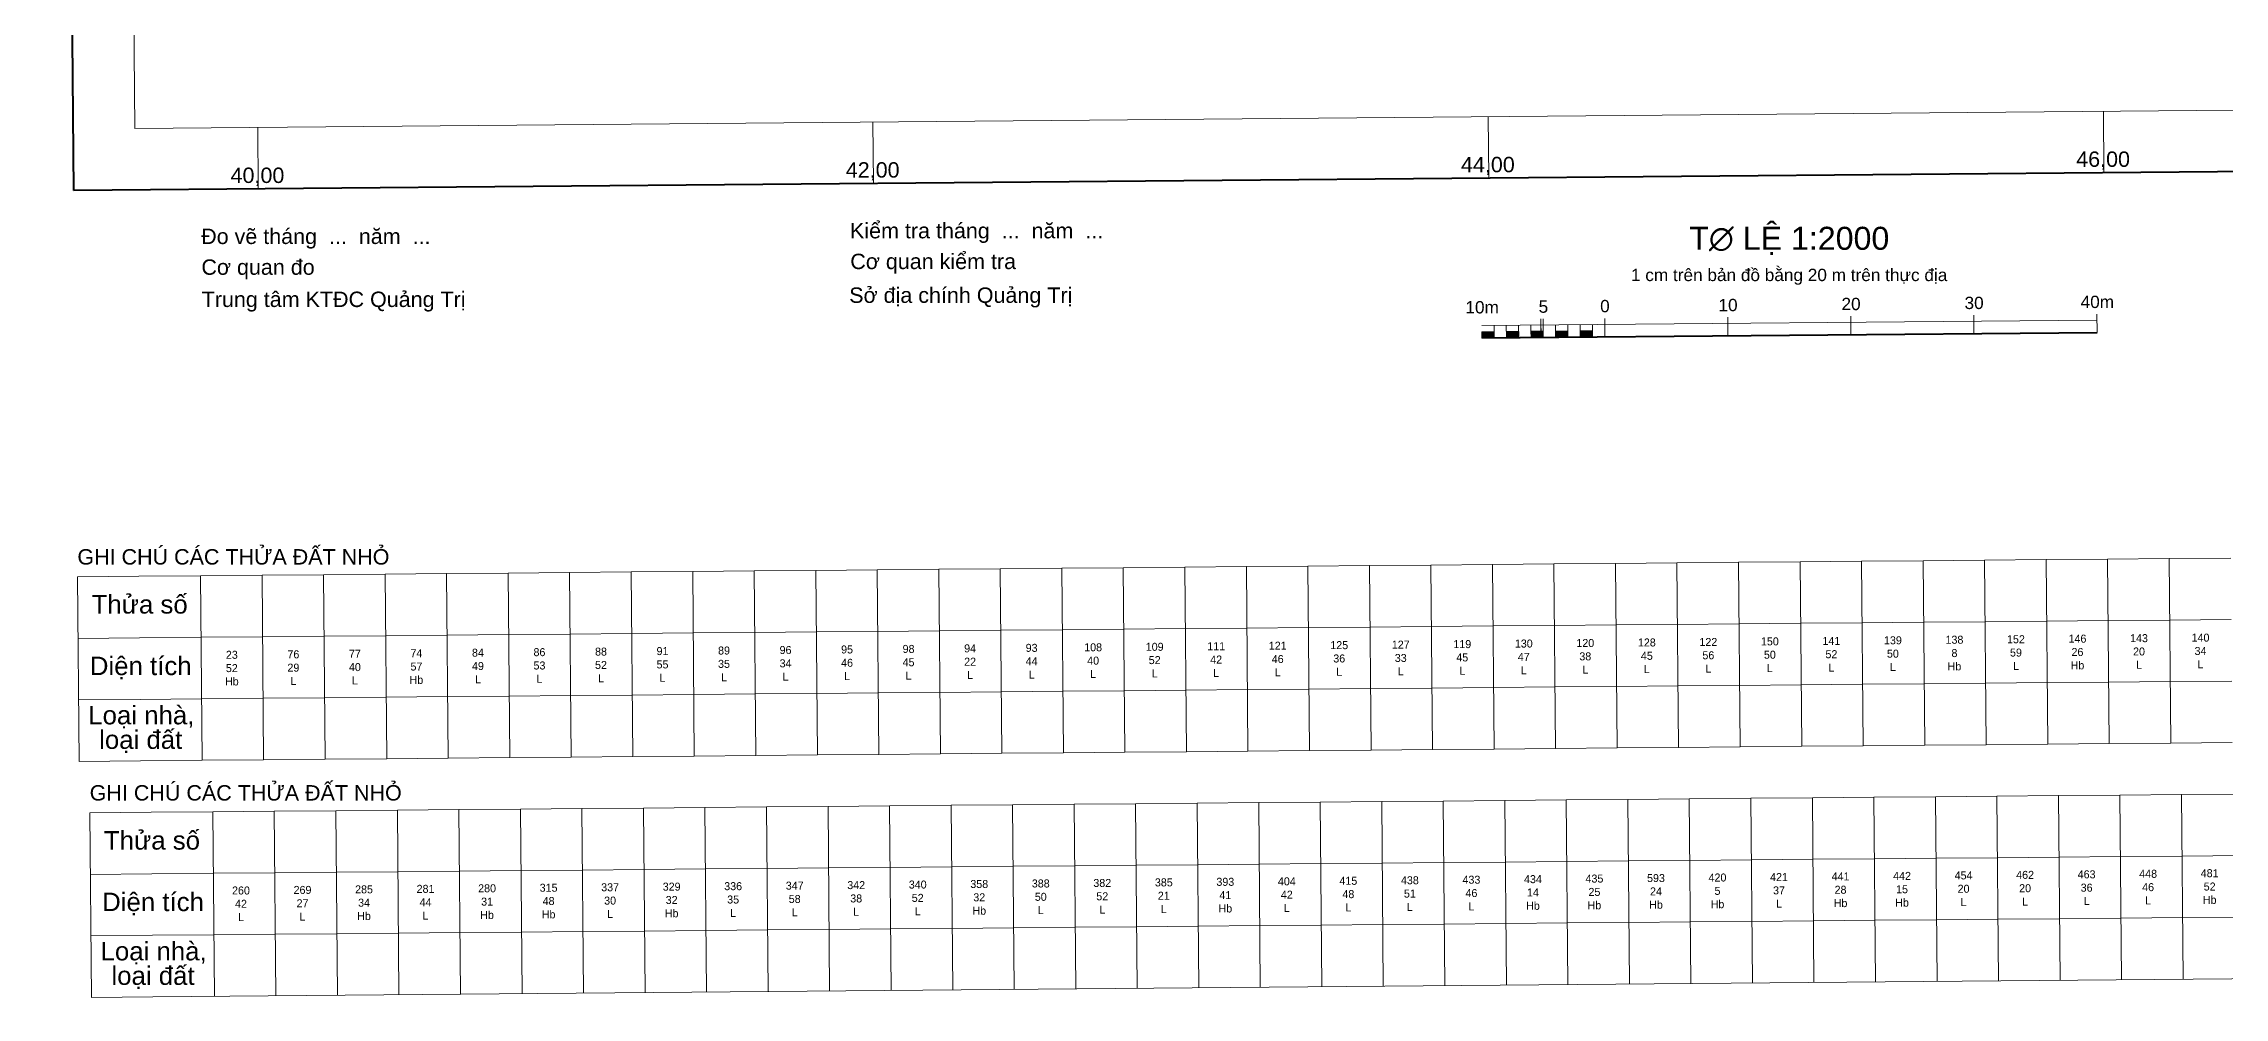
# Model space of a CAD drawing. Header units: metres. Extents: x 550490 to 551626, y 1839168 to 1840631.
# Drawn here: x 550490 to 551199, y 1839168 to 1839478 of the extents above; entities that cross this region are included whole.
import ezdxf
from ezdxf.enums import TextEntityAlignment as Align

# ---------------------------------------------------------------- set-up
doc = ezdxf.new("R2010")
doc.units = ezdxf.units.M
doc.header["$MEASUREMENT"] = 0
for name, color, linetype, lineweight in [('Level 13', 7, 'Continuous', 0), ('Level 62', 7, 'Continuous', 0), ('Level 63', 7, 'Continuous', 0)]:
    doc.layers.add(name, color=color, linetype=linetype, lineweight=lineweight)
doc.styles.add('Style-FmSimple', font='FmSimple.shx')
doc.styles.add('Style-VHarial', font='VHarial.shx')
doc.styles.add('Style-Vnarial', font='Vnarial.shx')

msp = doc.modelspace()

# ---------------------------------------------------------------- hatches: boundary and pattern name
at = {"layer": 'Level 63', "linetype": 'Continuous', "lineweight": 13}
for points in [[(550957.88, 1839382.14), (550957.86, 1839384.13), (550961.86, 1839384.17), (550961.88, 1839382.17)], [(550965.88, 1839382.21), (550965.86, 1839384.2), (550969.86, 1839384.24), (550969.88, 1839382.24)], [(550973.88, 1839382.28), (550973.86, 1839384.27), (550977.86, 1839384.31), (550977.87, 1839382.31)], [(550981.87, 1839382.35), (550981.86, 1839384.34), (550985.85, 1839384.38), (550985.87, 1839382.38)], [(550989.87, 1839382.42), (550989.85, 1839384.41), (550993.85, 1839384.45), (550993.87, 1839382.45)]]:
    msp.add_hatch(color=2, dxfattribs=at).paths.add_polyline_path(points)

# ---------------------------------------------------------------- linework, layer by layer
at = {"layer": 'Level 62', "color": 7, "linetype": 'Continuous', "lineweight": 0}
for p, q in [((550581.46, 1839305.17), (550601.45, 1839305.35)), ((550601.45, 1839305.35), (550621.44, 1839305.52)), ((550601.45, 1839305.35), (550601.97, 1839245.37)), ((550621.44, 1839305.52), (550641.44, 1839305.7)), ((550621.44, 1839305.52), (550621.97, 1839245.54)), ((550641.44, 1839305.7), (550661.43, 1839305.87)), ((550641.44, 1839305.7), (550641.96, 1839245.72)), ((550661.43, 1839305.87), (550681.42, 1839306.05)), ((550661.43, 1839305.87), (550661.95, 1839245.89)), ((550681.42, 1839306.05), (550701.42, 1839306.22)), ((550681.42, 1839306.05), (550681.95, 1839246.07)), ((550701.42, 1839306.22), (550721.41, 1839306.4)), ((550701.42, 1839306.22), (550701.94, 1839246.24)), ((550721.41, 1839306.4), (550741.4, 1839306.57)), ((550721.41, 1839306.4), (550721.93, 1839246.42)), ((550741.4, 1839306.57), (550761.4, 1839306.75)), ((550741.4, 1839306.57), (550741.93, 1839246.59)), ((550761.4, 1839306.75), (550781.39, 1839306.92)), ((550761.4, 1839306.75), (550761.92, 1839246.77)), ((550781.39, 1839306.92), (550801.38, 1839307.1)), ((550781.39, 1839306.92), (550781.92, 1839246.94)), ((550801.38, 1839307.1), (550821.38, 1839307.27)), ((550801.38, 1839307.1), (550801.91, 1839247.11)), ((550821.38, 1839307.27), (550841.37, 1839307.44)), ((550821.38, 1839307.27), (550821.9, 1839247.29)), ((550841.37, 1839307.44), (550861.37, 1839307.62)), ((550841.37, 1839307.44), (550841.9, 1839247.46)), ((550861.37, 1839307.62), (550881.36, 1839307.79)), ((550861.37, 1839307.62), (550861.89, 1839247.64)), ((550881.36, 1839307.79), (550901.35, 1839307.97)), ((550881.36, 1839307.79), (550881.88, 1839247.81)), ((550901.35, 1839307.97), (550921.35, 1839308.14)), ((550901.35, 1839307.97), (550901.88, 1839247.99)), ((550921.35, 1839308.14), (550941.34, 1839308.32)), ((550921.35, 1839308.14), (550921.87, 1839248.16)), ((550941.34, 1839308.32), (550961.33, 1839308.49)), ((550941.34, 1839308.32), (550941.86, 1839248.34)), ((550961.33, 1839308.49), (550981.33, 1839308.67)), ((550961.33, 1839308.49), (550961.86, 1839248.51)), ((550981.33, 1839308.67), (551001.32, 1839308.84)), ((550981.33, 1839308.67), (550981.85, 1839248.69)), ((551001.32, 1839308.84), (551021.31, 1839309.02)), ((551001.32, 1839308.84), (551001.84, 1839248.86)), ((551021.31, 1839309.02), (551041.31, 1839309.19)), ((551021.31, 1839309.02), (551021.84, 1839249.04)), ((551041.31, 1839309.19), (551061.3, 1839309.37)), ((551041.31, 1839309.19), (551041.83, 1839249.21)), ((551061.3, 1839309.37), (551081.3, 1839309.54)), ((551061.3, 1839309.37), (551061.83, 1839249.39)), ((551081.3, 1839309.54), (551101.29, 1839309.72)), ((551081.3, 1839309.54), (551081.82, 1839249.56)), ((551101.29, 1839309.72), (551121.28, 1839309.89)), ((551101.29, 1839309.72), (551101.81, 1839249.74)), ((551121.28, 1839309.89), (551141.28, 1839310.07)), ((551121.28, 1839309.89), (551121.81, 1839249.91)), ((551141.28, 1839310.07), (551161.27, 1839310.24)), ((551141.28, 1839310.07), (551141.8, 1839250.09)), ((551161.27, 1839310.24), (551181.26, 1839310.42)), ((551161.27, 1839310.24), (551161.79, 1839250.26)), ((551181.26, 1839310.42), (551201.26, 1839310.59)), ((551181.26, 1839310.42), (551181.79, 1839250.44)), ((550501.48, 1839304.47), (550521.47, 1839304.65)), ((550501.48, 1839304.47), (550502.01, 1839244.49)), ((550521.47, 1839304.65), (550541.47, 1839304.82)), ((550541.47, 1839304.82), (550561.46, 1839305)), ((550541.47, 1839304.82), (550541.99, 1839244.84)), ((550561.46, 1839305), (550581.46, 1839305.17)), ((550561.46, 1839305), (550561.99, 1839245.02)), ((550581.46, 1839305.17), (550581.98, 1839245.19)), ((550501.66, 1839284.48), (550521.65, 1839284.65)), ((550521.65, 1839284.65), (550541.64, 1839284.83)), ((550541.64, 1839284.83), (550561.64, 1839285)), ((550561.64, 1839285), (550581.63, 1839285.18)), ((550581.63, 1839285.18), (550601.62, 1839285.35)), ((550601.62, 1839285.35), (550621.62, 1839285.53)), ((550621.62, 1839285.53), (550641.61, 1839285.7)), ((550641.61, 1839285.7), (550661.6, 1839285.88)), ((550661.6, 1839285.88), (550681.6, 1839286.05)), ((550681.6, 1839286.05), (550701.59, 1839286.23)), ((550701.59, 1839286.23), (550721.59, 1839286.4)), ((550721.59, 1839286.4), (550741.58, 1839286.58)), ((550741.58, 1839286.58), (550761.57, 1839286.75)), ((550761.57, 1839286.75), (550781.57, 1839286.93)), ((550781.57, 1839286.93), (550801.56, 1839287.1)), ((550801.56, 1839287.1), (550821.55, 1839287.28)), ((550821.55, 1839287.28), (550841.55, 1839287.45)), ((550841.55, 1839287.45), (550861.54, 1839287.63)), ((550861.54, 1839287.63), (550881.53, 1839287.8)), ((550881.53, 1839287.8), (550901.53, 1839287.98)), ((550901.53, 1839287.98), (550921.52, 1839288.15)), ((550921.52, 1839288.15), (550941.51, 1839288.33)), ((550941.51, 1839288.33), (550961.51, 1839288.5)), ((550961.51, 1839288.5), (550981.5, 1839288.67)), ((550981.5, 1839288.67), (551001.5, 1839288.85)), ((551001.5, 1839288.85), (551021.49, 1839289.02)), ((551021.49, 1839289.02), (551041.48, 1839289.2)), ((551041.48, 1839289.2), (551061.48, 1839289.37)), ((551061.48, 1839289.37), (551081.47, 1839289.55)), ((551081.47, 1839289.55), (551101.46, 1839289.72)), ((551101.46, 1839289.72), (551121.46, 1839289.9)), ((551121.46, 1839289.9), (551141.45, 1839290.07)), ((551141.45, 1839290.07), (551161.44, 1839290.25)), ((551161.44, 1839290.25), (551181.44, 1839290.42)), ((551181.44, 1839290.42), (551201.43, 1839290.6)), ((551101.64, 1839269.73), (551121.63, 1839269.9)), ((551121.63, 1839269.9), (551141.63, 1839270.08)), ((551141.63, 1839270.08), (551161.62, 1839270.25)), ((551161.62, 1839270.25), (551181.61, 1839270.43)), ((551181.61, 1839270.43), (551201.61, 1839270.6)), ((550501.83, 1839264.49), (550521.82, 1839264.66)), ((550521.82, 1839264.66), (550541.82, 1839264.84)), ((550541.82, 1839264.84), (550561.81, 1839265.01)), ((550561.81, 1839265.01), (550581.8, 1839265.19)), ((550581.8, 1839265.19), (550601.8, 1839265.36)), ((550601.8, 1839265.36), (550621.79, 1839265.54)), ((550621.79, 1839265.54), (550641.79, 1839265.71)), ((550641.79, 1839265.71), (550661.78, 1839265.88)), ((550661.78, 1839265.88), (550681.77, 1839266.06)), ((550681.77, 1839266.06), (550701.77, 1839266.23)), ((550701.77, 1839266.23), (550721.76, 1839266.41)), ((550721.76, 1839266.41), (550741.75, 1839266.58)), ((550741.75, 1839266.58), (550761.75, 1839266.76)), ((550761.75, 1839266.76), (550781.74, 1839266.93)), ((550781.74, 1839266.93), (550801.73, 1839267.11)), ((550801.73, 1839267.11), (550821.73, 1839267.28)), ((550821.73, 1839267.28), (550841.72, 1839267.46)), ((550841.72, 1839267.46), (550861.72, 1839267.63)), ((550861.72, 1839267.63), (550881.71, 1839267.81)), ((550881.71, 1839267.81), (550901.7, 1839267.98)), ((550901.7, 1839267.98), (550921.7, 1839268.16)), ((550921.7, 1839268.16), (550941.69, 1839268.33)), ((550941.69, 1839268.33), (550961.68, 1839268.51)), ((550961.68, 1839268.51), (550981.68, 1839268.68)), ((550981.68, 1839268.68), (551001.67, 1839268.86)), ((551001.67, 1839268.86), (551021.66, 1839269.03)), ((551021.66, 1839269.03), (551041.66, 1839269.21)), ((551041.66, 1839269.21), (551061.65, 1839269.38)), ((551061.65, 1839269.38), (551081.64, 1839269.55)), ((551081.64, 1839269.55), (551101.64, 1839269.73)), ((550961.86, 1839248.51), (550981.85, 1839248.69)), ((550981.85, 1839248.69), (551001.84, 1839248.86)), ((551001.84, 1839248.86), (551021.84, 1839249.04)), ((551021.84, 1839249.04), (551041.83, 1839249.21)), ((551041.83, 1839249.21), (551061.83, 1839249.39)), ((551061.83, 1839249.39), (551081.82, 1839249.56)), ((551081.82, 1839249.56), (551101.81, 1839249.74)), ((551101.81, 1839249.74), (551121.81, 1839249.91)), ((551121.81, 1839249.91), (551141.8, 1839250.09)), ((551141.8, 1839250.09), (551161.79, 1839250.26)), ((551161.79, 1839250.26), (551181.79, 1839250.44)), ((551181.79, 1839250.44), (551201.78, 1839250.61)), ((550502.01, 1839244.49), (550522, 1839244.67)), ((550522, 1839244.67), (550541.99, 1839244.84)), ((550541.99, 1839244.84), (550561.99, 1839245.02)), ((550561.99, 1839245.02), (550581.98, 1839245.19)), ((550581.98, 1839245.19), (550601.97, 1839245.37)), ((550601.97, 1839245.37), (550621.97, 1839245.54)), ((550621.97, 1839245.54), (550641.96, 1839245.72)), ((550641.96, 1839245.72), (550661.95, 1839245.89)), ((550661.95, 1839245.89), (550681.95, 1839246.07)), ((550681.95, 1839246.07), (550701.94, 1839246.24)), ((550701.94, 1839246.24), (550721.93, 1839246.42)), ((550721.93, 1839246.42), (550741.93, 1839246.59)), ((550741.93, 1839246.59), (550761.92, 1839246.77)), ((550761.92, 1839246.77), (550781.92, 1839246.94)), ((550781.92, 1839246.94), (550801.91, 1839247.11)), ((550801.91, 1839247.11), (550821.9, 1839247.29)), ((550821.9, 1839247.29), (550841.9, 1839247.46)), ((550841.9, 1839247.46), (550861.89, 1839247.64)), ((550861.89, 1839247.64), (550881.88, 1839247.81)), ((550881.88, 1839247.81), (550901.88, 1839247.99)), ((550901.88, 1839247.99), (550921.87, 1839248.16)), ((550921.87, 1839248.16), (550941.86, 1839248.34)), ((550941.86, 1839248.34), (550961.86, 1839248.51)), ((550505.48, 1839227.77), (550525.47, 1839227.94)), ((550505.48, 1839227.77), (550506.01, 1839167.79)), ((550525.47, 1839227.94), (550545.47, 1839228.12)), ((550545.47, 1839228.12), (550565.46, 1839228.29)), ((550545.47, 1839228.12), (550545.99, 1839168.14)), ((550565.46, 1839228.29), (550585.46, 1839228.47)), ((550565.46, 1839228.29), (550565.99, 1839168.31)), ((550585.46, 1839228.47), (550605.45, 1839228.64)), ((550585.46, 1839228.47), (550585.98, 1839168.49)), ((550605.45, 1839228.64), (550625.44, 1839228.82)), ((550605.45, 1839228.64), (550605.97, 1839168.66)), ((550625.44, 1839228.82), (550645.44, 1839228.99)), ((550625.44, 1839228.82), (550625.97, 1839168.84)), ((550645.44, 1839228.99), (550665.43, 1839229.17)), ((550645.44, 1839228.99), (550645.96, 1839169.01)), ((550665.43, 1839229.17), (550685.42, 1839229.34)), ((550665.43, 1839229.17), (550665.95, 1839169.18)), ((550685.42, 1839229.34), (550705.42, 1839229.52)), ((550685.42, 1839229.34), (550685.95, 1839169.36)), ((550705.42, 1839229.52), (550725.41, 1839229.69)), ((550705.42, 1839229.52), (550705.94, 1839169.53)), ((550725.41, 1839229.69), (550745.4, 1839229.86)), ((550725.41, 1839229.69), (550725.93, 1839169.71)), ((550745.4, 1839229.86), (550765.4, 1839230.04)), ((550745.4, 1839229.86), (550745.93, 1839169.88)), ((550765.4, 1839230.04), (550785.39, 1839230.21)), ((550765.4, 1839230.04), (550765.92, 1839170.06)), ((550785.39, 1839230.21), (550805.38, 1839230.39)), ((550785.39, 1839230.21), (550785.92, 1839170.23)), ((550805.38, 1839230.39), (550825.38, 1839230.56)), ((550805.38, 1839230.39), (550805.91, 1839170.41)), ((550825.38, 1839230.56), (550845.37, 1839230.74)), ((550825.38, 1839230.56), (550825.9, 1839170.58)), ((550845.37, 1839230.74), (550865.37, 1839230.91)), ((550845.37, 1839230.74), (550845.9, 1839170.76)), ((550865.37, 1839230.91), (550885.36, 1839231.09)), ((550865.37, 1839230.91), (550865.89, 1839170.93)), ((550885.36, 1839231.09), (550905.35, 1839231.26)), ((550885.36, 1839231.09), (550885.88, 1839171.11)), ((550905.35, 1839231.26), (550925.35, 1839231.44)), ((550905.35, 1839231.26), (550905.88, 1839171.28)), ((550925.35, 1839231.44), (550945.34, 1839231.61)), ((550925.35, 1839231.44), (550925.87, 1839171.46)), ((550945.34, 1839231.61), (550965.33, 1839231.79)), ((550945.34, 1839231.61), (550945.86, 1839171.63)), ((550965.33, 1839231.79), (550985.33, 1839231.96)), ((550965.33, 1839231.79), (550965.86, 1839171.81)), ((550985.33, 1839231.96), (551005.32, 1839232.14)), ((550985.33, 1839231.96), (550985.85, 1839171.98)), ((551005.32, 1839232.14), (551025.31, 1839232.31)), ((551005.32, 1839232.14), (551005.84, 1839172.16)), ((551025.31, 1839232.31), (551045.31, 1839232.49)), ((551025.31, 1839232.31), (551025.84, 1839172.33)), ((551045.31, 1839232.49), (551065.3, 1839232.66)), ((551045.31, 1839232.49), (551045.83, 1839172.51)), ((551065.3, 1839232.66), (551085.29, 1839232.84)), ((551065.3, 1839232.66), (551065.83, 1839172.68)), ((551085.29, 1839232.84), (551105.29, 1839233.01)), ((551085.29, 1839232.84), (551085.82, 1839172.85)), ((551105.29, 1839233.01), (551125.28, 1839233.19)), ((551105.29, 1839233.01), (551105.81, 1839173.03)), ((551125.28, 1839233.19), (551145.28, 1839233.36)), ((551125.28, 1839233.19), (551125.81, 1839173.2)), ((551145.28, 1839233.36), (551165.27, 1839233.53)), ((551145.28, 1839233.36), (551145.8, 1839173.38)), ((551165.27, 1839233.53), (551185.26, 1839233.71)), ((551165.27, 1839233.53), (551165.79, 1839173.55)), ((551185.26, 1839233.71), (551205.26, 1839233.88)), ((551185.26, 1839233.71), (551185.79, 1839173.73)), ((551105.46, 1839213.02), (551125.46, 1839213.19)), ((551125.46, 1839213.19), (551145.45, 1839213.37)), ((551145.45, 1839213.37), (551165.44, 1839213.54)), ((551165.44, 1839213.54), (551185.44, 1839213.72)), ((551185.44, 1839213.72), (551205.43, 1839213.89)), ((550505.66, 1839207.77), (550525.65, 1839207.95)), ((550525.65, 1839207.95), (550545.64, 1839208.12)), ((550545.64, 1839208.12), (550565.64, 1839208.3)), ((550565.64, 1839208.3), (550585.63, 1839208.47)), ((550585.63, 1839208.47), (550605.62, 1839208.65)), ((550605.62, 1839208.65), (550625.62, 1839208.82)), ((550625.62, 1839208.82), (550645.61, 1839209)), ((550645.61, 1839209), (550665.6, 1839209.17)), ((550665.6, 1839209.17), (550685.6, 1839209.35)), ((550685.6, 1839209.35), (550705.59, 1839209.52)), ((550705.59, 1839209.52), (550725.58, 1839209.7)), ((550725.58, 1839209.7), (550745.58, 1839209.87)), ((550745.58, 1839209.87), (550765.57, 1839210.05)), ((550765.57, 1839210.05), (550785.57, 1839210.22)), ((550785.57, 1839210.22), (550805.56, 1839210.4)), ((550805.56, 1839210.4), (550825.55, 1839210.57)), ((550825.55, 1839210.57), (550845.55, 1839210.74)), ((550845.55, 1839210.74), (550865.54, 1839210.92)), ((550865.54, 1839210.92), (550885.53, 1839211.09)), ((550885.53, 1839211.09), (550905.53, 1839211.27)), ((550905.53, 1839211.27), (550925.52, 1839211.44)), ((550925.52, 1839211.44), (550945.51, 1839211.62)), ((550945.51, 1839211.62), (550965.51, 1839211.79)), ((550965.51, 1839211.79), (550985.5, 1839211.97)), ((550985.5, 1839211.97), (551005.5, 1839212.14)), ((551005.5, 1839212.14), (551025.49, 1839212.32)), ((551025.49, 1839212.32), (551045.48, 1839212.49)), ((551045.48, 1839212.49), (551065.48, 1839212.67)), ((551065.48, 1839212.67), (551085.47, 1839212.84)), ((551085.47, 1839212.84), (551105.46, 1839213.02)), ((550965.68, 1839191.8), (550985.68, 1839191.97)), ((550985.68, 1839191.97), (551005.67, 1839192.15)), ((551005.67, 1839192.15), (551025.66, 1839192.32)), ((551025.66, 1839192.32), (551045.66, 1839192.5)), ((551045.66, 1839192.5), (551065.65, 1839192.67)), ((551065.65, 1839192.67), (551085.64, 1839192.85)), ((551085.64, 1839192.85), (551105.64, 1839193.02)), ((551105.64, 1839193.02), (551125.63, 1839193.2)), ((551125.63, 1839193.2), (551145.63, 1839193.37)), ((551145.63, 1839193.37), (551165.62, 1839193.55)), ((551165.62, 1839193.55), (551185.61, 1839193.72)), ((551185.61, 1839193.72), (551205.61, 1839193.9)), ((550505.83, 1839187.78), (550525.82, 1839187.96)), ((550525.82, 1839187.96), (550545.82, 1839188.13)), ((550545.82, 1839188.13), (550565.81, 1839188.3)), ((550565.81, 1839188.3), (550585.8, 1839188.48)), ((550585.8, 1839188.48), (550605.8, 1839188.65)), ((550605.8, 1839188.65), (550625.79, 1839188.83)), ((550625.79, 1839188.83), (550645.79, 1839189)), ((550645.79, 1839189), (550665.78, 1839189.18)), ((550665.78, 1839189.18), (550685.77, 1839189.35)), ((550685.77, 1839189.35), (550705.77, 1839189.53)), ((550705.77, 1839189.53), (550725.76, 1839189.7)), ((550725.76, 1839189.7), (550745.75, 1839189.88)), ((550745.75, 1839189.88), (550765.75, 1839190.05)), ((550765.75, 1839190.05), (550785.74, 1839190.23)), ((550785.74, 1839190.23), (550805.73, 1839190.4)), ((550805.73, 1839190.4), (550825.73, 1839190.58)), ((550825.73, 1839190.58), (550845.72, 1839190.75)), ((550845.72, 1839190.75), (550865.71, 1839190.93)), ((550865.71, 1839190.93), (550885.71, 1839191.1)), ((550885.71, 1839191.1), (550905.7, 1839191.28)), ((550905.7, 1839191.28), (550925.7, 1839191.45)), ((550925.7, 1839191.45), (550945.69, 1839191.63)), ((550945.69, 1839191.63), (550965.68, 1839191.8)), ((550526, 1839167.96), (551625.65, 1839177.57)), ((550506.01, 1839167.79), (550526, 1839167.96))]:
    msp.add_line(p, q, dxfattribs=at)
at = {"layer": 'Level 63', "color": 7, "linetype": 'Continuous', "lineweight": 0}
for p, q in [((551160.06, 1839435.8), (551159.89, 1839455.79)), ((550560.25, 1839430.56), (550560.08, 1839450.55)), ((550760.19, 1839432.3), (550760.02, 1839452.3)), ((550960.13, 1839434.05), (550959.95, 1839454.05))]:
    msp.add_line(p, q, dxfattribs=at)
at = {"layer": 'Level 63', "color": 7, "linetype": 'Continuous', "lineweight": 13}
for p, q in [((550957.85, 1839386.13), (551157.78, 1839387.88)), ((550961.88, 1839382.17), (550961.84, 1839386.17)), ((550965.88, 1839382.21), (550965.84, 1839386.2)), ((550969.88, 1839382.24), (550969.84, 1839386.24)), ((550973.88, 1839382.28), (550973.84, 1839386.27)), ((550977.13, 1839382.3), (550977.08, 1839388.3)), ((550977.13, 1839382.3), (550977.1, 1839386.3)), ((550977.87, 1839382.31), (550977.82, 1839388.31)), ((550977.87, 1839382.31), (550977.84, 1839386.31)), ((550981.87, 1839382.35), (550981.84, 1839386.34)), ((550985.87, 1839382.38), (550985.84, 1839386.38)), ((550989.87, 1839382.42), (550989.84, 1839386.41)), ((550993.87, 1839382.45), (550993.83, 1839386.45)), ((550997.87, 1839382.48), (550997.82, 1839388.48)), ((551037.85, 1839382.83), (551037.8, 1839388.83)), ((551077.84, 1839383.18), (551077.79, 1839389.18)), ((551117.83, 1839383.53), (551117.78, 1839389.53)), ((551157.82, 1839383.88), (551157.76, 1839389.88))]:
    msp.add_line(p, q, dxfattribs=at)
at = {"layer": 'Level 63', "color": 7, "linetype": 'Continuous', "lineweight": 40}
msp.add_line((550957.88, 1839382.14), (551157.82, 1839383.88), dxfattribs=at)
at = {"layer": 'Level 63', "color": 7, "linetype": 'Continuous', "lineweight": 40, "flags": 128}
msp.add_lwpolyline([(550500.27, 1839430.03), (550490.48, 1840549.67), (551610.12, 1840559.47), (551619.92, 1839439.82), (550500.27, 1839430.03)], close=True, dxfattribs=at)
at = {"layer": 'Level 63', "color": 7, "linetype": 'Continuous', "lineweight": 13, "flags": 128}
for points in [[(550520.09, 1839450.2), (550510.65, 1840529.85), (551590.31, 1840539.3), (551599.75, 1839459.64), (550520.09, 1839450.2)], [(550957.88, 1839382.14), (550957.86, 1839384.13), (550961.86, 1839384.17), (550961.88, 1839382.17), (550957.88, 1839382.14)], [(550965.88, 1839382.21), (550965.86, 1839384.2), (550969.86, 1839384.24), (550969.88, 1839382.24), (550965.88, 1839382.21)], [(550973.88, 1839382.28), (550973.86, 1839384.27), (550977.86, 1839384.31), (550977.87, 1839382.31), (550973.88, 1839382.28)], [(550981.87, 1839382.35), (550981.86, 1839384.34), (550985.85, 1839384.38), (550985.87, 1839382.38), (550981.87, 1839382.35)], [(550989.87, 1839382.42), (550989.85, 1839384.41), (550993.85, 1839384.45), (550993.87, 1839382.45), (550989.87, 1839382.42)]]:
    msp.add_lwpolyline(points, close=True, dxfattribs=at)

# ---------------------------------------------------------------- texts
at = {"layer": 'Level 13', "color": 3, "linetype": 'Continuous', "lineweight": 0, "char_height": 2.6, "attachment_point": 5, "style": 'Style-FmSimple'}
for s, insert in [('130\\P47\\PL\\P', (550971.52, 1839278.46)), ('120\\P38\\PL\\P', (550991.51, 1839278.63)), ('128\\P45\\PL\\P', (551011.51, 1839278.81)), ('122\\P56\\PL\\P', (551031.5, 1839278.98)), ('150\\P50\\PL\\P', (551051.49, 1839279.16)), ('141\\P52\\PL\\P', (551071.49, 1839279.33)), ('139\\P50\\PL\\P', (551091.48, 1839279.51)), ('138\\P8\\PHb\\P', (551111.48, 1839279.68)), ('152\\P59\\PL\\P', (551131.47, 1839279.86)), ('146\\P26\\PHb\\P', (551151.46, 1839280.03)), ('143\\P20\\PL\\P', (551171.46, 1839280.21)), ('140\\P34\\PL\\P', (551191.45, 1839280.38)), ('23\\P52\\PHb\\P', (550551.65, 1839274.79)), ('76\\P29\\PL\\P', (550571.65, 1839274.96)), ('77\\P40\\PL\\P', (550591.64, 1839275.14)), ('74\\P57\\PHb\\P', (550611.64, 1839275.31)), ('84\\P49\\PL\\P', (550631.63, 1839275.49)), ('86\\P53\\PL\\P', (550651.62, 1839275.66)), ('88\\P52\\PL\\P', (550671.62, 1839275.84)), ('91\\P55\\PL\\P', (550691.61, 1839276.01)), ('89\\P35\\PL\\P', (550711.6, 1839276.19)), ('96\\P34\\PL\\P', (550731.6, 1839276.36)), ('95\\P46\\PL\\P', (550751.59, 1839276.54)), ('98\\P45\\PL\\P', (550771.58, 1839276.71)), ('94\\P22\\PL\\P', (550791.58, 1839276.89)), ('93\\P44\\PL\\P', (550811.57, 1839277.06)), ('108\\P40\\PL\\P', (550831.56, 1839277.24)), ('109\\P52\\PL\\P', (550851.56, 1839277.41)), ('111\\P42\\PL\\P', (550871.55, 1839277.59)), ('121\\P46\\PL\\P', (550891.55, 1839277.76)), ('125\\P36\\PL\\P', (550911.54, 1839277.94)), ('127\\P33\\PL\\P', (550931.53, 1839278.11)), ('119\\P45\\PL\\P', (550951.53, 1839278.28)), ('388\\P50\\PL\\P', (550814.54, 1839200.48)), ('382\\P52\\PL\\P', (550834.53, 1839200.65)), ('385\\P21\\PL\\P', (550854.53, 1839200.83)), ('393\\P41\\PHb\\P', (550874.52, 1839201)), ('404\\P42\\PL\\P', (550894.51, 1839201.18)), ('415\\P48\\PL\\P', (550914.51, 1839201.35)), ('438\\P51\\PL\\P', (550934.5, 1839201.52)), ('433\\P46\\PL\\P', (550954.5, 1839201.7)), ('434\\P14\\PHb\\P', (550974.49, 1839201.87)), ('435\\P25\\PHb\\P', (550994.48, 1839202.05)), ('593\\P24\\PHb\\P', (551014.48, 1839202.22)), ('420\\P5\\PHb\\P', (551034.47, 1839202.4)), ('421\\P37\\PL\\P', (551054.46, 1839202.57)), ('441\\P28\\PHb\\P', (551074.46, 1839202.75)), ('442\\P15\\PHb\\P', (551094.45, 1839202.92)), ('454\\P20\\PL\\P', (551114.44, 1839203.1)), ('462\\P20\\PL\\P', (551134.44, 1839203.27)), ('463\\P36\\PL\\P', (551154.43, 1839203.45)), ('448\\P46\\PL\\P', (551174.42, 1839203.62)), ('481\\P52\\PHb\\P', (551194.42, 1839203.8)), ('260\\P42\\PL\\P', (550554.62, 1839198.2)), ('269\\P27\\PL\\P', (550574.62, 1839198.38)), ('285\\P34\\PHb\\P', (550594.61, 1839198.55)), ('281\\P44\\PL\\P', (550614.6, 1839198.73)), ('280\\P31\\PHb\\P', (550634.6, 1839198.9)), ('315\\P48\\PHb\\P', (550654.59, 1839199.08)), ('337\\P30\\PL\\P', (550674.58, 1839199.25)), ('329\\P32\\PHb\\P', (550694.58, 1839199.43)), ('336\\P35\\PL\\P', (550714.57, 1839199.6)), ('347\\P58\\PL\\P', (550734.57, 1839199.78)), ('342\\P38\\PL\\P', (550754.56, 1839199.95)), ('340\\P52\\PL\\P', (550774.55, 1839200.13)), ('358\\P32\\PHb\\P', (550794.55, 1839200.3))]:
    msp.add_mtext(s, dxfattribs=dict(at, insert=insert))
at = {"layer": 'Level 62', "color": 7, "linetype": 'Continuous', "lineweight": 0, "style": 'Style-VHarial'}
for p in [(550501.45, 1839308.47), (550505.45, 1839231.77)]:
    msp.add_text('Ghi chó c¸c thöa ®Êt nhá', height=5, dxfattribs=at).set_placement(p)
at = {"layer": 'Level 62', "color": 7, "linetype": 'Continuous', "lineweight": 0, "style": 'Style-Vnarial'}
for s, p in [('Thöa sè', (550521.69, 1839292.53)), ('DiÖn tÝch', (550522.04, 1839272.53)), ('Lo¹i nhµ,', (550522.23, 1839256.53)), ('lo¹i ®Êt', (550522.04, 1839248.56)), ('Thöa sè', (550525.69, 1839215.82)), ('DiÖn tÝch', (550526.04, 1839195.82)), ('Lo¹i nhµ,', (550526.23, 1839179.82)), ('lo¹i ®Êt', (550526.04, 1839171.85))]:
    msp.add_text(s, height=6, dxfattribs=at).set_placement(p, align=Align.CENTER)
at = {"layer": 'Level 63', "color": 7, "linetype": 'Continuous', "lineweight": 0, "style": 'Style-Vnarial'}
for s, height, p in [('44,00', 5, (550951.11, 1839435.97)), ('46,00', 5, (551151.05, 1839437.72)), ('40,00', 5, (550551.24, 1839432.48)), ('42,00', 5, (550751.18, 1839434.23)), ('KiÓm tra th¸ng  ...  n¨m  ...', 4.9999, (550752.55, 1839414.48)), ('§o vÏ th¸ng  ...  n¨m  ...', 4.9999, (550541.68, 1839412.64)), ('C¬ quan ®o', 5, (550541.76, 1839402.64)), ('C¬ quan kiÓm tra', 4.9999, (550752.64, 1839404.49)), ('Trung t©m KT§C Qu¶ng TrÞ', 4.9999, (550541.85, 1839392.17)), ('Së ®Þa chÝnh Qu¶ng TrÞ', 4.9999, (550752.29, 1839393.52))]:
    msp.add_text(s, height=height, dxfattribs=at).set_placement(p)
at = {"layer": 'Level 63', "color": 7, "linetype": 'Continuous', "lineweight": 0}
for s, height, style, p in [('T∅ lÖ 1:2000', 7.48, 'Style-VHarial', (551057.8, 1839410.76)), ('1 cm trªn b¶n ®å b»ng 20 m trªn thùc ®Þa', 4, 'Style-Vnarial', (551057.76, 1839400.59))]:
    msp.add_text(s, height=height, dxfattribs=dict(at, style=style)).set_placement(p, align=Align.CENTER)
at = {"layer": 'Level 63', "color": 7, "linetype": 'Continuous', "lineweight": 13, "style": 'Style-Vnarial'}
for s, p in [('10m', (550957.98, 1839390.09)), ('5', (550977.89, 1839390.3)), ('0', (550997.89, 1839390.47)), ('10', (551037.9, 1839390.81)), ('20', (551077.88, 1839391.16)), ('30', (551117.87, 1839391.51)), ('40m', (551157.92, 1839391.84))]:
    msp.add_text(s, height=4, dxfattribs=at).set_placement(p, align=Align.CENTER)

doc.saveas('drawing.dxf')
